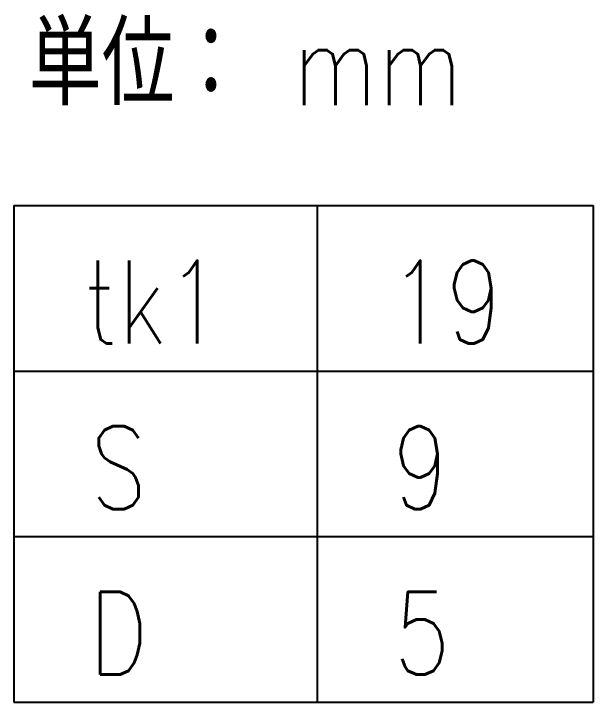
# Model space of a CAD drawing. Header units: millimetres. Extents: x -4568 to 36914, y -114 to 17788.
# Drawn here: x 6050.5 to 6218.5, y 13955.5 to 14155.1 of the extents above; entities that cross this region are included whole.
import ezdxf
from ezdxf.enums import TextEntityAlignment as Align

# ---------------------------------------------------------------- set-up
doc = ezdxf.new("R2010")
doc.units = ezdxf.units.MM
doc.header["$LTSCALE"] = 5
doc.layers.add('寸法', color=4, linetype='Continuous')
doc.styles.add('04setumei', font='simplex.shx', dxfattribs={"width": 0.7, "height": 2.5, "bigfont": 'extfont2.shx'})

msp = doc.modelspace()

# ---------------------------------------------------------------- linework, layer by layer
at = {"layer": '寸法'}
for p, q in [((6050.504, 14099.52), (6050.504, 14003.52)), ((6050.504, 14099.52), (6218.504, 14099.52)), ((6050.504, 14099.52), (6050.504, 13955.52)), ((6138.504, 14099.52), (6138.504, 13955.52)), ((6218.504, 14099.52), (6218.504, 13955.52)), ((6050.504, 14051.52), (6218.504, 14051.52)), ((6050.504, 14003.52), (6218.504, 14003.52)), ((6050.504, 13955.52), (6218.504, 13955.52))]:
    msp.add_line(p, q, dxfattribs=at)

# ---------------------------------------------------------------- texts
at = {"layer": '寸法', "style": '04setumei', "width": 0.8}
msp.add_text('単位： mm', height=24, dxfattribs=at).set_placement((6054.878, 14128.558))
for s, p in [('tk1', (6090.961, 14071.52)), ('19', (6175.761, 14071.52)), ('S', (6080.904, 14023.52)), ('9', (6168.446, 14023.52)), ('D', (6080.904, 13975.52)), ('5', (6168.904, 13975.52))]:
    msp.add_text(s, height=24, dxfattribs=at).set_placement(p, align=Align.MIDDLE)

doc.saveas('drawing.dxf')
